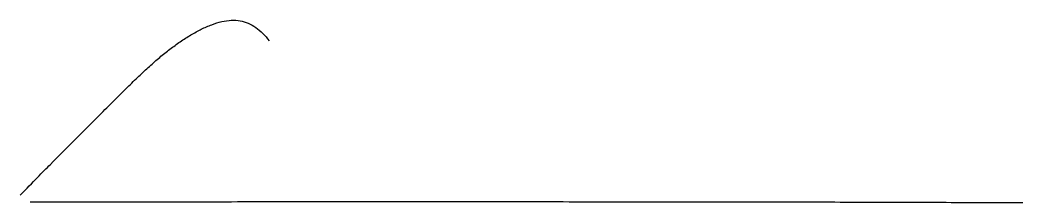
# Model space of a CAD drawing. Header units: metres. Extents: x 2.27 to 4.84, y 0.01 to 0.48.
import ezdxf

# ---------------------------------------------------------------- set-up
doc = ezdxf.new("R2010")
doc.units = ezdxf.units.M
doc.layers.add('dxf$jib', color=18, linetype='Continuous', true_color=0x000000)

msp = doc.modelspace()

# ---------------------------------------------------------------- linework, layer by layer
at = {"layer": 'dxf$jib'}
for points in [[(2.2717, 0.0295, 5.8981), (2.3056, 0.0642, 5.7383), (2.3539, 0.1132, 5.4973), (2.3994, 0.1589, 5.2552), (2.4417, 0.2012, 5.0119), (2.4805, 0.2399, 4.7674), (2.5153, 0.2747, 4.5217), (2.5468, 0.3059, 4.2751), (2.5757, 0.334, 4.0278), (2.6029, 0.3593, 3.78), (2.629, 0.3822, 3.5318), (2.6548, 0.4029, 3.2835), (2.6813, 0.4221, 3.035), (2.7083, 0.4395, 2.7865), (2.7354, 0.4543, 2.5379), (2.7621, 0.466, 2.289), (2.7879, 0.474, 2.0399), (2.8124, 0.4776, 1.7906), (2.8349, 0.4762, 1.541), (2.8557, 0.4699, 1.2914), (2.8748, 0.459, 1.0418), (2.8926, 0.4438, 0.7923), (2.9036, 0.431, 0.6261), (2.909, 0.4239, 0.5431)], [(4.8366, 0.0101, 0.4956), (4.8022, 0.0102, 0.5807), (4.7327, 0.0105, 0.7508), (4.6271, 0.0108, 1.0053), (4.5199, 0.0112, 1.2592), (4.4109, 0.0115, 1.5122), (4.2999, 0.0117, 1.7645), (4.1867, 0.0119, 2.0157), (4.0716, 0.0121, 2.2661), (3.9551, 0.0122, 2.5158), (3.8377, 0.0123, 2.7651), (3.7199, 0.0124, 3.0142), (3.6022, 0.0125, 3.2634), (3.4849, 0.0125, 3.5127), (3.3677, 0.0125, 3.7621), (3.2501, 0.0125, 4.0113), (3.1316, 0.0125, 4.2601), (3.0117, 0.0125, 4.5082), (2.89, 0.0125, 4.7555), (2.7662, 0.0124, 5.0017), (2.6407, 0.0122, 5.247), (2.5134, 0.0121, 5.4914), (2.3847, 0.0119, 5.735), (2.298, 0.0117, 5.897)]]:
    msp.add_open_spline(points, degree=3, dxfattribs=at)

doc.saveas('drawing.dxf')
